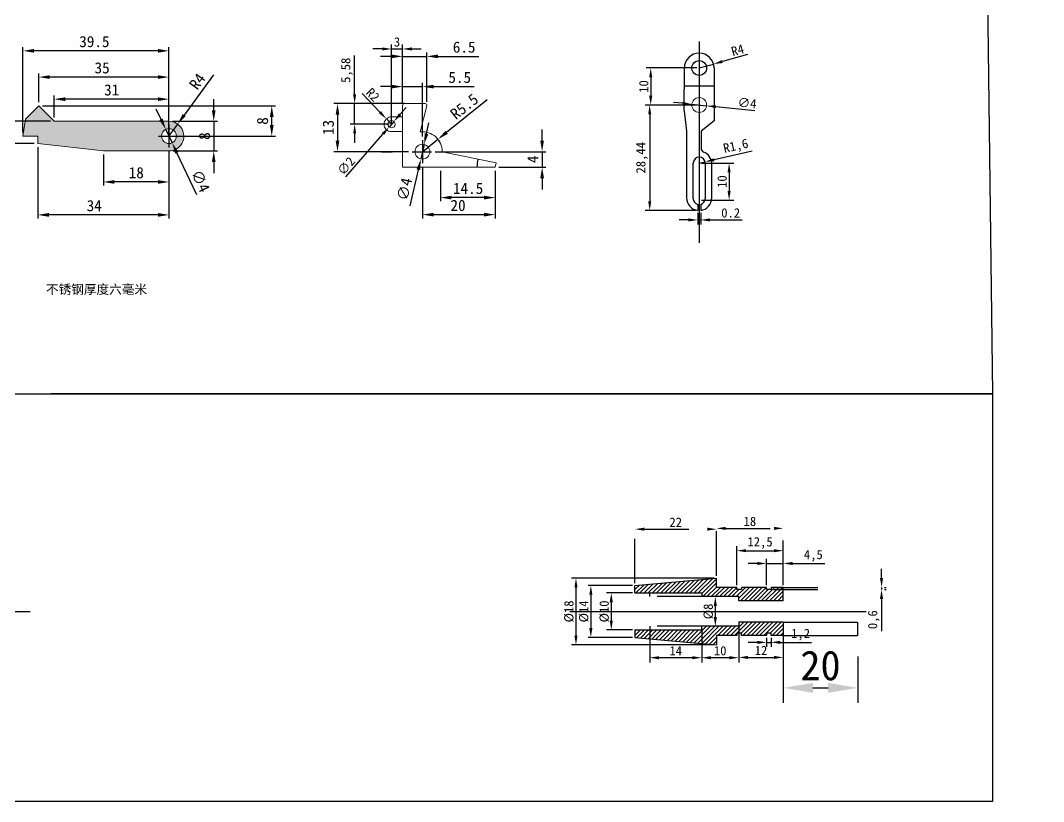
# Model space of a CAD drawing. Header units: millimetres. Extents: x 1443 to 3417, y 283 to 1662.
# Drawn here: x 2603 to 2879, y 845.9 to 1056.7 of the extents above; entities that cross this region are included whole.
import ezdxf

# ---------------------------------------------------------------- set-up
doc = ezdxf.new("R2010")
doc.units = ezdxf.units.MM
doc.linetypes.add('ACAD_ISO03W100', pattern=[30, 12, -18])
doc.linetypes.add('DASHDOTX3', pattern=[508, 254, -127, 0, -127])
doc.layers.get('Defpoints').update_dxf_attribs({"color": 6})
doc.layers.add('中线', color=1, linetype='DASHDOTX3')
doc.layers.add('标注线', color=3, linetype='Continuous')
doc.layers.add('实线', color=7, linetype='Continuous', lineweight=20)
doc.styles.get("Standard").update_dxf_attribs({"font": 'SimSun.ttf'})
doc.dimstyles.new('ISO-25', dxfattribs={"dimtxt": 2.5, "dimasz": 2.5, "dimexe": 1.25, "dimexo": 0.625, "dimtad": 1, "dimtxsty": 'Standard', "dimcen": 2.5, "dimadec": 0, "dimazin": 0, "dimtfac": 1, "dimtmove": 0, "dimatfit": 3, "dimfxl": 1, "dimarcsym": 0})
doc.dimstyles.new('大尺寸', dxfattribs={"dimtxt": 8, "dimasz": 8, "dimexe": 4, "dimexo": 2, "dimgap": 2, "dimtad": 1, "dimdsep": 46, "dimtxsty": 'Standard', "dimcen": 8, "dimadec": 0, "dimazin": 0, "dimtfac": 1, "dimtmove": 0, "dimatfit": 3, "dimfxl": 1, "dimarcsym": 0})

# ---------------------------------------------------------------- blocks, each defined once
blk = doc.blocks.new('*D70')
at = {"color": 0, "linetype": 'DASHDOTX3', "lineweight": -2}
for p, q in [((2804.26, 904.34), (2804.26, 911.41)), ((2808.76, 904.34), (2808.76, 911.41)), ((2801.76, 910.16), (2799.26, 910.16)), ((2804.26, 910.16), (2808.76, 910.16)), ((2811.26, 910.16), (2820, 910.16))]:
    blk.add_line(p, q, dxfattribs=at)
at = {"color": 0, "linetype": 'DASHDOTX3'}
for points in [[(2801.76, 910.58), (2801.76, 909.75), (2804.26, 910.16)], [(2811.26, 910.58), (2811.26, 909.75), (2808.76, 910.16)]]:
    blk.add_solid(points, dxfattribs=at)
at = {"layer": 'Defpoints', "color": 0, "linetype": 'DASHDOTX3'}
for p in [(2808.76, 910.16), (2804.26, 903.72), (2808.76, 903.72)]:
    blk.add_point(p, dxfattribs=at)
at = {"color": 0, "linetype": 'DASHDOTX3', "insert": (2816.88, 912.25), "char_height": 2.5, "attachment_point": 5}
blk.add_mtext('4,5', dxfattribs=at)
blk = doc.blocks.new('*D71')
at = {"color": 0, "linetype": 'DASHDOTX3', "lineweight": -2}
for p, q in [((2796.26, 904.34), (2796.26, 914.86)), ((2798.76, 913.61), (2806.26, 913.61)), ((2808.76, 904.34), (2808.76, 914.86))]:
    blk.add_line(p, q, dxfattribs=at)
at = {"color": 0, "linetype": 'DASHDOTX3'}
for points in [[(2798.76, 914.03), (2798.76, 913.19), (2796.26, 913.61)], [(2806.26, 914.03), (2806.26, 913.19), (2808.76, 913.61)]]:
    blk.add_solid(points, dxfattribs=at)
at = {"layer": 'Defpoints', "color": 0, "linetype": 'DASHDOTX3'}
for p in [(2808.76, 913.61), (2796.26, 903.72), (2808.76, 903.72)]:
    blk.add_point(p, dxfattribs=at)
at = {"color": 0, "linetype": 'DASHDOTX3', "insert": (2802.51, 915.69), "char_height": 2.5, "attachment_point": 5}
blk.add_mtext('12,5', dxfattribs=at)
blk = doc.blocks.new('*D72')
at = {"color": 0, "linetype": 'DASHDOTX3', "lineweight": -2}
for p, q in [((2790.14, 906.22), (2751.6, 906.22)), ((2752.85, 903.72), (2752.85, 890.72)), ((2790.14, 888.22), (2751.6, 888.22))]:
    blk.add_line(p, q, dxfattribs=at)
at = {"color": 0, "linetype": 'DASHDOTX3'}
for points in [[(2752.43, 903.72), (2753.27, 903.72), (2752.85, 906.22)], [(2752.43, 890.72), (2753.27, 890.72), (2752.85, 888.22)]]:
    blk.add_solid(points, dxfattribs=at)
at = {"layer": 'Defpoints', "color": 0, "linetype": 'DASHDOTX3'}
for p in [(2790.76, 906.22), (2752.85, 888.22), (2790.76, 888.22)]:
    blk.add_point(p, dxfattribs=at)
at = {"color": 0, "linetype": 'DASHDOTX3', "insert": (2750.98, 897.22), "char_height": 2.5, "attachment_point": 5, "rotation": 90}
blk.add_mtext('%%c18', dxfattribs=at)
blk = doc.blocks.new('*D73')
at = {"color": 0, "linetype": 'ACAD_ISO03W100', "lineweight": -2}
for p, q in [((2768.14, 902.22), (2761.12, 902.22)), ((2762.37, 899.72), (2762.37, 894.72)), ((2768.14, 892.22), (2761.12, 892.22))]:
    blk.add_line(p, q, dxfattribs=at)
at = {"color": 0, "linetype": 'ACAD_ISO03W100'}
for points in [[(2761.95, 899.72), (2762.79, 899.72), (2762.37, 902.22)], [(2761.95, 894.72), (2762.79, 894.72), (2762.37, 892.22)]]:
    blk.add_solid(points, dxfattribs=at)
at = {"layer": 'Defpoints', "color": 0, "linetype": 'ACAD_ISO03W100'}
for p in [(2768.76, 902.22), (2762.37, 892.22), (2768.76, 892.22)]:
    blk.add_point(p, dxfattribs=at)
at = {"color": 0, "linetype": 'ACAD_ISO03W100', "insert": (2760.5, 897.22), "char_height": 2.5, "attachment_point": 5, "rotation": 90}
blk.add_mtext('%%c10', dxfattribs=at)
blk = doc.blocks.new('*D74')
at = {"color": 0, "linetype": 'ACAD_ISO03W100', "lineweight": -2}
for p, q in [((2796.14, 901.22), (2789.19, 901.22)), ((2790.44, 898.72), (2790.44, 895.72)), ((2796.14, 893.22), (2789.19, 893.22))]:
    blk.add_line(p, q, dxfattribs=at)
at = {"color": 0, "linetype": 'ACAD_ISO03W100'}
for points in [[(2790.02, 898.72), (2790.86, 898.72), (2790.44, 901.22)], [(2790.02, 895.72), (2790.86, 895.72), (2790.44, 893.22)]]:
    blk.add_solid(points, dxfattribs=at)
at = {"layer": 'Defpoints', "color": 0, "linetype": 'ACAD_ISO03W100'}
for p in [(2796.76, 901.22), (2790.44, 893.22), (2796.76, 893.22)]:
    blk.add_point(p, dxfattribs=at)
at = {"color": 0, "linetype": 'ACAD_ISO03W100', "insert": (2788.57, 897.22), "char_height": 2.5, "attachment_point": 5, "rotation": 90}
blk.add_mtext('%%c8', dxfattribs=at)
blk = doc.blocks.new('*D75')
at = {"color": 0, "linetype": 'ACAD_ISO03W100', "lineweight": -2}
for p, q in [((2768.14, 904.22), (2755.61, 904.22)), ((2756.86, 901.72), (2756.86, 892.72)), ((2768.14, 890.22), (2755.61, 890.22))]:
    blk.add_line(p, q, dxfattribs=at)
at = {"color": 0, "linetype": 'ACAD_ISO03W100'}
for points in [[(2756.44, 901.72), (2757.28, 901.72), (2756.86, 904.22)], [(2756.44, 892.72), (2757.28, 892.72), (2756.86, 890.22)]]:
    blk.add_solid(points, dxfattribs=at)
at = {"layer": 'Defpoints', "color": 0, "linetype": 'ACAD_ISO03W100'}
for p in [(2768.76, 904.22), (2756.86, 890.22), (2768.76, 890.22)]:
    blk.add_point(p, dxfattribs=at)
at = {"color": 0, "linetype": 'ACAD_ISO03W100', "insert": (2754.98, 897.22), "char_height": 2.5, "attachment_point": 5, "rotation": 90}
blk.add_mtext('%%c14', dxfattribs=at)
blk = doc.blocks.new('*D76')
at = {"color": 0, "linetype": 'ACAD_ISO03W100', "lineweight": -2}
for p, q in [((2790.76, 906.84), (2790.76, 920.89)), ((2793.26, 919.64), (2806.26, 919.64)), ((2808.76, 904.34), (2808.76, 920.89))]:
    blk.add_line(p, q, dxfattribs=at)
at = {"color": 0, "linetype": 'ACAD_ISO03W100'}
for points in [[(2793.26, 920.06), (2793.26, 919.22), (2790.76, 919.64)], [(2806.26, 920.06), (2806.26, 919.22), (2808.76, 919.64)]]:
    blk.add_solid(points, dxfattribs=at)
at = {"layer": 'Defpoints', "color": 0, "linetype": 'ACAD_ISO03W100'}
for p in [(2808.76, 919.64), (2790.76, 906.22), (2808.76, 903.72)]:
    blk.add_point(p, dxfattribs=at)
at = {"color": 0, "linetype": 'ACAD_ISO03W100', "insert": (2799.76, 921.51), "char_height": 2.5, "attachment_point": 5}
blk.add_mtext('18', dxfattribs=at)
blk = doc.blocks.new('*D77')
at = {"color": 0, "linetype": 'ACAD_ISO03W100', "lineweight": -2}
for p, q in [((2768.76, 904.84), (2768.76, 920.67)), ((2771.26, 919.42), (2788.26, 919.42)), ((2790.76, 906.84), (2790.76, 920.67))]:
    blk.add_line(p, q, dxfattribs=at)
at = {"color": 0, "linetype": 'ACAD_ISO03W100'}
for points in [[(2771.26, 919.84), (2771.26, 919.01), (2768.76, 919.42)], [(2788.26, 919.84), (2788.26, 919.01), (2790.76, 919.42)]]:
    blk.add_solid(points, dxfattribs=at)
at = {"layer": 'Defpoints', "color": 0, "linetype": 'ACAD_ISO03W100'}
for p in [(2790.76, 919.42), (2790.76, 906.22), (2768.76, 904.22)]:
    blk.add_point(p, dxfattribs=at)
at = {"color": 0, "linetype": 'ACAD_ISO03W100', "insert": (2779.76, 921.3), "char_height": 2.5, "attachment_point": 5}
blk.add_mtext('22', dxfattribs=at)
blk = doc.blocks.new('*D78')
at = {"color": 0, "linetype": 'ACAD_ISO03W100', "lineweight": -2}
for p, q in [((2796.76, 893.69), (2796.76, 883.56)), ((2808.76, 893.69), (2808.76, 883.56)), ((2799.26, 884.81), (2806.26, 884.81))]:
    blk.add_line(p, q, dxfattribs=at)
at = {"color": 0, "linetype": 'ACAD_ISO03W100'}
for points in [[(2799.26, 885.23), (2799.26, 884.4), (2796.76, 884.81)], [(2806.26, 885.23), (2806.26, 884.4), (2808.76, 884.81)]]:
    blk.add_solid(points, dxfattribs=at)
at = {"layer": 'Defpoints', "color": 0, "linetype": 'ACAD_ISO03W100'}
for p in [(2796.76, 894.32), (2808.76, 894.32), (2808.76, 884.81)]:
    blk.add_point(p, dxfattribs=at)
at = {"color": 0, "linetype": 'ACAD_ISO03W100', "insert": (2802.76, 886.69), "char_height": 2.5, "attachment_point": 5}
blk.add_mtext('12', dxfattribs=at)
blk = doc.blocks.new('*D79')
at = {"color": 0, "linetype": 'ACAD_ISO03W100', "lineweight": -2}
for p, q in [((2786.76, 892.59), (2786.76, 883.48)), ((2796.76, 893.69), (2796.76, 883.48)), ((2794.26, 884.73), (2789.26, 884.73))]:
    blk.add_line(p, q, dxfattribs=at)
at = {"color": 0, "linetype": 'ACAD_ISO03W100'}
for points in [[(2789.26, 885.15), (2789.26, 884.31), (2786.76, 884.73)], [(2794.26, 885.15), (2794.26, 884.31), (2796.76, 884.73)]]:
    blk.add_solid(points, dxfattribs=at)
at = {"layer": 'Defpoints', "color": 0, "linetype": 'ACAD_ISO03W100'}
for p in [(2796.76, 894.32), (2786.76, 893.22), (2786.76, 884.73)]:
    blk.add_point(p, dxfattribs=at)
at = {"color": 0, "linetype": 'ACAD_ISO03W100', "insert": (2791.76, 886.6), "char_height": 2.5, "attachment_point": 5}
blk.add_mtext('10', dxfattribs=at)
blk = doc.blocks.new('*D80')
at = {"color": 0, "linetype": 'ACAD_ISO03W100', "lineweight": -2}
for p, q in [((2772.76, 892.59), (2772.76, 883.48)), ((2786.76, 892.59), (2786.76, 883.48)), ((2784.26, 884.73), (2775.26, 884.73))]:
    blk.add_line(p, q, dxfattribs=at)
at = {"color": 0, "linetype": 'ACAD_ISO03W100'}
for points in [[(2775.26, 885.15), (2775.26, 884.31), (2772.76, 884.73)], [(2784.26, 885.15), (2784.26, 884.31), (2786.76, 884.73)]]:
    blk.add_solid(points, dxfattribs=at)
at = {"layer": 'Defpoints', "color": 0, "linetype": 'ACAD_ISO03W100'}
for p in [(2772.76, 893.22), (2786.76, 893.22), (2772.76, 884.73)]:
    blk.add_point(p, dxfattribs=at)
at = {"color": 0, "linetype": 'ACAD_ISO03W100', "insert": (2779.76, 886.6), "char_height": 2.5, "attachment_point": 5}
blk.add_mtext('14', dxfattribs=at)
blk = doc.blocks.new('*D81')
at = {"color": 0, "linetype": 'ACAD_ISO03W100', "lineweight": -2}
for p, q in [((2801.76, 888.88), (2799.26, 888.88)), ((2804.26, 890.09), (2804.26, 887.63)), ((2804.26, 888.88), (2805.46, 888.88)), ((2805.46, 890.09), (2805.46, 887.63)), ((2807.96, 888.88), (2816.42, 888.88))]:
    blk.add_line(p, q, dxfattribs=at)
at = {"color": 0, "linetype": 'ACAD_ISO03W100'}
for points in [[(2801.76, 889.29), (2801.76, 888.46), (2804.26, 888.88)], [(2807.96, 889.29), (2807.96, 888.46), (2805.46, 888.88)]]:
    blk.add_solid(points, dxfattribs=at)
at = {"layer": 'Defpoints', "color": 0, "linetype": 'ACAD_ISO03W100'}
for p in [(2804.26, 890.72), (2805.46, 890.72), (2805.46, 888.88)]:
    blk.add_point(p, dxfattribs=at)
at = {"color": 0, "linetype": 'ACAD_ISO03W100', "insert": (2813.44, 890.96), "char_height": 2.5, "attachment_point": 5}
blk.add_mtext('1,2', dxfattribs=at)
blk = doc.blocks.new('*D82')
at = {"color": 0, "linetype": 'ACAD_ISO03W100', "lineweight": -2}
for p, q in [((2835.28, 906.22), (2835.28, 908.72)), ((2806.09, 903.72), (2836.53, 903.72)), ((2806.09, 903.12), (2836.53, 903.12)), ((2835.28, 903.72), (2835.28, 903.12)), ((2835.28, 900.62), (2835.28, 891.89))]:
    blk.add_line(p, q, dxfattribs=at)
at = {"color": 0}
for points in [[(2834.86, 906.22), (2835.69, 906.22), (2835.28, 903.72)], [(2835.69, 900.62), (2834.86, 900.62), (2835.28, 903.12)]]:
    blk.add_solid(points, dxfattribs=at)
at = {"layer": 'Defpoints', "color": 0}
for p in [(2805.46, 903.72), (2805.46, 903.12), (2835.28, 903.12)]:
    blk.add_point(p, dxfattribs=at)
at = {"color": 0, "insert": (2833.19, 895), "char_height": 2.5, "attachment_point": 5, "rotation": 90}
blk.add_mtext('0,6', dxfattribs=at)
blk = doc.blocks.new('*D168')
at = {"color": 0, "lineweight": -2}
for p, q in [((2781.62, 1034.35), (2779.13, 1034.61)), ((2784.1, 1034.09), (2788.08, 1033.68)), ((2801.11, 1032.32), (2790.57, 1033.42))]:
    blk.add_line(p, q, dxfattribs=at)
at = {"color": 0}
for points in [[(2781.66, 1034.77), (2781.57, 1033.94), (2784.1, 1034.09)], [(2790.61, 1033.83), (2790.53, 1033.01), (2788.08, 1033.68)]]:
    blk.add_solid(points, dxfattribs=at)
at = {"layer": 'Defpoints', "color": 0}
for p in [(2784.1, 1034.09), (2788.08, 1033.68)]:
    blk.add_point(p, dxfattribs=at)
at = {"color": 0, "insert": (2799.01, 1034.43), "char_height": 2.5, "attachment_point": 5, "rotation": 354.0582}
blk.add_mtext('∅4', dxfattribs=at)
blk = doc.blocks.new('*D169')
at = {"color": 0, "lineweight": -2}
for p, q in [((2785.46, 1043.89), (2771.76, 1043.89)), ((2773.01, 1041.39), (2773.01, 1036.39)), ((2785.47, 1033.89), (2771.76, 1033.89))]:
    blk.add_line(p, q, dxfattribs=at)
at = {"color": 0}
for points in [[(2772.59, 1041.39), (2773.43, 1041.39), (2773.01, 1043.89)], [(2772.59, 1036.39), (2773.43, 1036.39), (2773.01, 1033.89)]]:
    blk.add_solid(points, dxfattribs=at)
at = {"layer": 'Defpoints', "color": 0}
for p in [(2786.08, 1043.89), (2773.01, 1033.89), (2786.09, 1033.89)]:
    blk.add_point(p, dxfattribs=at)
at = {"color": 0, "insert": (2771.14, 1038.89), "char_height": 2.5, "attachment_point": 5, "rotation": 90}
blk.add_mtext('10', dxfattribs=at)
blk = doc.blocks.new('*D170')
at = {"color": 0, "lineweight": -2}
for p, q in [((2785.47, 1033.89), (2771.48, 1033.89)), ((2772.73, 1031.39), (2772.73, 1007.94)), ((2785.07, 1005.44), (2771.48, 1005.44))]:
    blk.add_line(p, q, dxfattribs=at)
at = {"color": 0}
for points in [[(2772.32, 1031.39), (2773.15, 1031.39), (2772.73, 1033.89)], [(2772.32, 1007.94), (2773.15, 1007.94), (2772.73, 1005.44)]]:
    blk.add_solid(points, dxfattribs=at)
at = {"layer": 'Defpoints', "color": 0}
for p in [(2786.09, 1033.89), (2772.73, 1005.44), (2785.69, 1005.44)]:
    blk.add_point(p, dxfattribs=at)
at = {"color": 0, "insert": (2770.65, 1019.66), "char_height": 2.5, "attachment_point": 5, "rotation": 90}
blk.add_mtext('28,44', dxfattribs=at)
blk = doc.blocks.new('*D171')
at = {"color": 0, "lineweight": -2}
for p, q in [((2800.4, 1021.46), (2790.09, 1019.12)), ((2786.09, 1018.22), (2787.65, 1018.57))]:
    blk.add_line(p, q, dxfattribs=at)
at = {"color": 0}
blk.add_solid([(2790, 1019.53), (2790.18, 1018.72), (2787.65, 1018.57)], dxfattribs=at)
at = {"layer": 'Defpoints', "color": 0}
for p in [(2787.65, 1018.57), (2786.09, 1018.22)]:
    blk.add_point(p, dxfattribs=at)
at = {"color": 0, "insert": (2796.01, 1022.6), "char_height": 2.5, "attachment_point": 5, "rotation": 12.753}
blk.add_mtext('R1,6', dxfattribs=at)
blk = doc.blocks.new('*D172')
at = {"color": 0, "lineweight": -2}
for p, q in [((2785.69, 1004.82), (2785.69, 1001.63)), ((2786.49, 1004.82), (2786.49, 1001.63)), ((2783.19, 1002.88), (2780.69, 1002.88)), ((2785.69, 1002.88), (2786.49, 1002.88)), ((2788.99, 1002.88), (2797.69, 1002.88))]:
    blk.add_line(p, q, dxfattribs=at)
at = {"color": 0}
for points in [[(2783.19, 1003.3), (2783.19, 1002.46), (2785.69, 1002.88)], [(2788.99, 1003.3), (2788.99, 1002.46), (2786.49, 1002.88)]]:
    blk.add_solid(points, dxfattribs=at)
at = {"layer": 'Defpoints', "color": 0}
for p in [(2785.69, 1005.44), (2786.49, 1005.44), (2786.49, 1002.88)]:
    blk.add_point(p, dxfattribs=at)
at = {"color": 0, "insert": (2794.59, 1004.76), "char_height": 2.5, "attachment_point": 5}
blk.add_mtext('0.2', dxfattribs=at)
blk = doc.blocks.new('*D173')
at = {"color": 0, "lineweight": -2}
for p, q in [((2786.72, 1018.22), (2795.4, 1018.22)), ((2794.15, 1015.72), (2794.15, 1010.72)), ((2786.72, 1008.22), (2795.4, 1008.22))]:
    blk.add_line(p, q, dxfattribs=at)
at = {"color": 0}
for points in [[(2793.74, 1015.72), (2794.57, 1015.72), (2794.15, 1018.22)], [(2793.74, 1010.72), (2794.57, 1010.72), (2794.15, 1008.22)]]:
    blk.add_solid(points, dxfattribs=at)
at = {"layer": 'Defpoints', "color": 0}
for p in [(2786.09, 1018.22), (2786.09, 1008.22), (2794.15, 1008.22)]:
    blk.add_point(p, dxfattribs=at)
at = {"color": 0, "insert": (2792.28, 1013.22), "char_height": 2.5, "attachment_point": 5, "rotation": 90}
blk.add_mtext('10', dxfattribs=at)
blk = doc.blocks.new('*D174')
at = {"color": 0, "lineweight": -2}
for p, q in [((2700.58, 1049.02), (2698.08, 1049.02)), ((2703.08, 1028.71), (2703.08, 1050.27)), ((2703.08, 1049.02), (2706.08, 1049.02)), ((2706.08, 1034.42), (2706.08, 1050.27)), ((2708.58, 1049.02), (2711.08, 1049.02))]:
    blk.add_line(p, q, dxfattribs=at)
at = {"color": 0}
for points in [[(2700.58, 1049.44), (2700.58, 1048.61), (2703.08, 1049.02)], [(2708.58, 1049.44), (2708.58, 1048.61), (2706.08, 1049.02)]]:
    blk.add_solid(points, dxfattribs=at)
at = {"layer": 'Defpoints', "color": 0}
for p in [(2706.08, 1049.02), (2706.08, 1033.79), (2703.08, 1028.09)]:
    blk.add_point(p, dxfattribs=at)
at = {"color": 0, "insert": (2704.58, 1050.9), "char_height": 2.5, "attachment_point": 5}
blk.add_mtext('3', dxfattribs=at)
blk = doc.blocks.new('*D175')
at = {"color": 0, "lineweight": -2}
for p, q in [((2693.14, 1036.79), (2693.14, 1047.24)), ((2705.95, 1034.29), (2691.89, 1034.29)), ((2693.14, 1028.71), (2693.14, 1034.29)), ((2702.46, 1028.71), (2691.89, 1028.71)), ((2693.14, 1026.21), (2693.14, 1023.71))]:
    blk.add_line(p, q, dxfattribs=at)
at = {"color": 0}
for points in [[(2692.73, 1036.79), (2693.56, 1036.79), (2693.14, 1034.29)], [(2692.73, 1026.21), (2693.56, 1026.21), (2693.14, 1028.71)]]:
    blk.add_solid(points, dxfattribs=at)
at = {"layer": 'Defpoints', "color": 0}
for p in [(2693.14, 1034.29), (2706.58, 1034.29), (2703.08, 1028.71)]:
    blk.add_point(p, dxfattribs=at)
at = {"color": 0, "insert": (2691.06, 1043.27), "char_height": 2.5, "attachment_point": 5, "rotation": 90}
blk.add_mtext('5,58', dxfattribs=at)
blk = doc.blocks.new('*D393')
at = {"color": 0, "lineweight": -2}
for p, q in [((2799.16, 1047.51), (2792.35, 1045.62)), ((2786.08, 1043.89), (2789.94, 1044.96))]:
    blk.add_line(p, q, dxfattribs=at)
at = {"color": 0}
blk.add_solid([(2792.24, 1046.02), (2792.46, 1045.22), (2789.94, 1044.96)], dxfattribs=at)
at = {"layer": 'Defpoints', "color": 0}
for p in [(2786.08, 1043.89), (2789.94, 1044.96)]:
    blk.add_point(p, dxfattribs=at)
at = {"color": 0, "insert": (2796.46, 1048.71), "char_height": 2.5, "attachment_point": 5, "rotation": 15.473}
blk.add_mtext('R4', dxfattribs=at)
blk = doc.blocks.new('*D394')
at = {"color": 0, "lineweight": -2}
for p, q in [((2705.37, 1031.35), (2707.01, 1033.24)), ((2703.74, 1029.47), (2702.42, 1027.95)), ((2690.76, 1014.51), (2700.79, 1026.07))]:
    blk.add_line(p, q, dxfattribs=at)
at = {"color": 0}
for points in [[(2705.06, 1031.63), (2705.69, 1031.08), (2703.74, 1029.47)], [(2700.47, 1026.34), (2701.1, 1025.79), (2702.42, 1027.95)]]:
    blk.add_solid(points, dxfattribs=at)
at = {"layer": 'Defpoints', "color": 0}
for p in [(2703.74, 1029.47), (2702.42, 1027.95)]:
    blk.add_point(p, dxfattribs=at)
at = {"color": 0, "insert": (2690.83, 1017.45), "char_height": 2.5, "attachment_point": 5, "rotation": 49.0589}
blk.add_mtext('∅2', dxfattribs=at)
blk = doc.blocks.new('*D395')
at = {"color": 0, "lineweight": -2}
for p, q in [((2695.15, 1037), (2699.97, 1031.96)), ((2703.08, 1028.71), (2701.7, 1030.16))]:
    blk.add_line(p, q, dxfattribs=at)
at = {"color": 0}
blk.add_solid([(2700.27, 1032.25), (2699.67, 1031.68), (2701.7, 1030.16)], dxfattribs=at)
at = {"layer": 'Defpoints', "color": 0}
for p in [(2701.7, 1030.16), (2703.08, 1028.71)]:
    blk.add_point(p, dxfattribs=at)
at = {"color": 0, "insert": (2698.05, 1036.68), "char_height": 2.5, "attachment_point": 5, "rotation": 313.7105}
blk.add_mtext('R2', dxfattribs=at)
blk = doc.blocks.new('*D557')
at = {"color": 0, "lineweight": -2}
for p, q in [((2808.76, 885.04), (2808.76, 872.59)), ((2828.84, 885.04), (2828.84, 872.59)), ((2816.76, 876.59), (2820.84, 876.59))]:
    blk.add_line(p, q, dxfattribs=at)
at = {"color": 0}
for points in [[(2816.76, 877.93), (2816.76, 875.26), (2808.76, 876.59)], [(2820.84, 875.26), (2820.84, 877.93), (2828.84, 876.59)]]:
    blk.add_solid(points, dxfattribs=at)
at = {"layer": 'Defpoints', "color": 0}
for p in [(2808.76, 887.04), (2828.84, 887.04), (2828.84, 876.59)]:
    blk.add_point(p, dxfattribs=at)
at = {"color": 0, "insert": (2818.8, 882.59), "char_height": 8, "attachment_point": 5}
blk.add_mtext('20', dxfattribs=at)

msp = doc.modelspace()

# ---------------------------------------------------------------- hatches: boundary and pattern name
at = {"linetype": 'ACAD_ISO03W100'}
h = msp.add_hatch(dxfattribs=at)
h.set_pattern_fill('ANSI31', color=256, scale=0.25, style=0)
h.paths.add_polyline_path([(2786.7619, 902.21513), (2786.7619, 901.21513), (2796.7619, 901.21513), (2796.7619, 900.11513), (2808.7619, 900.11513), (2808.7619, 903.71513), (2805.4619, 903.71513), (2805.4619, 903.11513), (2804.2619, 903.11513), (2804.2619, 903.71513), (2797.4619, 903.71513), (2797.4619, 903.11513), (2796.2619, 903.11513), (2796.2619, 903.71513), (2790.7619, 903.71513), (2790.7619, 906.21513), (2768.7619, 904.21513), (2768.7619, 902.21513)])
h.paths.add_polyline_path([(2790.7619, 888.21513), (2790.7619, 890.71513), (2796.2619, 890.71513), (2796.2619, 891.31513), (2797.4619, 891.31513), (2797.4619, 890.71513), (2800.7619, 890.71513), (2804.2619, 890.71513), (2804.2619, 891.31513), (2805.4619, 891.31513), (2805.4619, 890.71513), (2808.7619, 890.71513), (2808.7619, 894.31513), (2796.7619, 894.31513), (2796.7619, 893.21513), (2786.7619, 893.21513), (2786.7619, 892.21513), (2768.7619, 892.21513), (2768.7619, 890.21513)])
at = {"layer": '中线', "lineweight": -3, "ltscale": 0.5}
h = msp.add_hatch(color=0, dxfattribs=at)
h.set_gradient(color1=(0, 0, 255), one_color=1, tint=1)
h.paths.add_polyline_path([(2643.05363, 1027.50265), (2643.05363, 1029.50352, 0.005217585), (2642.97014, 1029.50265), (2612.0546, 1029.50265), (2607.90363, 1033.65362), (2604.31254, 1030.06253), (2603.65266, 1025.50265), (2607.65266, 1025.50265), (2607.65266, 1023.50461), (2625.35306, 1021.50217), (2643.05354, 1021.50178, 0.414220039), (2647.0545, 1025.50265), (2645.05363, 1025.50265, -1), (2641.05363, 1025.50265, -0.414213562)])
h.paths.add_polyline_path([(2645.40382, 1028.74048, 0.158268565), (2643.05363, 1029.50352), (2643.05363, 1027.50265, -0.158268565), (2644.22847, 1027.12121)], flags=17)
h.paths.add_polyline_path([(2645.40382, 1028.74048), (2644.22847, 1027.12121, -0.240198319), (2645.05363, 1025.50265), (2647.0545, 1025.50265, 0.240198319)], flags=17)

# ---------------------------------------------------------------- linework, layer by layer
at = {"color": 1}
for p, q in [((2786.08425, 1051.03321), (2786.08425, 996.69431)), ((2782.08195, 1039.09946), (2790.08425, 1039.09946))]:
    msp.add_line(p, q, dxfattribs=at)
for p, q in [((2782.07876, 1032.33486), (2782.08425, 1043.9686)), ((2790.08425, 1043.9686), (2790.08425, 1029.62722)), ((2782.07876, 1032.33486), (2782.69321, 1026.81875)), ((2790.08425, 1029.62722), (2786.59321, 1026.84735)), ((2782.69321, 1026.81875), (2782.69321, 1008.81875)), ((2786.59321, 1026.84735), (2786.59321, 1022.29309)), ((2784.49321, 1008.61875), (2784.49321, 1018.21875)), ((2787.69321, 1018.21875), (2787.69321, 1008.61875)), ((2789.49321, 1008.81875), (2789.49321, 1018.01875)), ((2785.69321, 1007.06956), (2785.69321, 1005.44236)), ((2786.49321, 1007.06956), (2786.49321, 1005.44236)), ((2808.76219, 894.31429), (2828.76219, 894.31429)), ((2828.76386, 894.31339), (2828.7639, 890.7128)), ((2808.76014, 890.71569), (2828.76014, 890.71569))]:
    msp.add_line(p, q)
at = {"linetype": 'DASHDOTX3'}
for p, q in [((2768.7619, 904.21513), (2790.7619, 906.21513)), ((2790.7619, 903.71513), (2790.7619, 906.21513)), ((2768.7619, 902.21513), (2768.7619, 904.21513)), ((2796.2619, 903.71513), (2790.7619, 903.71513)), ((2796.2619, 903.11513), (2796.2619, 903.71513)), ((2797.4619, 903.11513), (2796.2619, 903.11513)), ((2804.2619, 903.71513), (2797.4619, 903.71513)), ((2797.4619, 903.71513), (2797.4619, 903.11513)), ((2800.7619, 903.71513), (2797.4619, 903.71513)), ((2804.2619, 903.11513), (2804.2619, 903.71513)), ((2805.4619, 903.11513), (2804.2619, 903.11513)), ((2808.7619, 903.71513), (2805.4619, 903.71513)), ((2805.4619, 903.71513), (2805.4619, 903.11513)), ((2808.7619, 900.11513), (2808.7619, 903.71513)), ((2768.7619, 902.21513), (2786.7619, 902.21513)), ((2786.7619, 902.21513), (2786.7619, 901.21513)), ((2796.7619, 901.21513), (2786.7619, 901.21513)), ((2796.7619, 900.11513), (2796.7619, 901.21513)), ((2808.7619, 900.11513), (2796.7619, 900.11513)), ((2808.7619, 894.31513), (2796.7619, 894.31513)), ((2796.7619, 894.31513), (2796.7619, 893.21513)), ((2808.7619, 894.31513), (2808.7619, 890.71513)), ((2768.7619, 892.21513), (2786.7619, 892.21513)), ((2768.7619, 892.21513), (2768.7619, 890.21513)), ((2786.7619, 892.21513), (2786.7619, 893.21513)), ((2796.7619, 893.21513), (2786.7619, 893.21513)), ((2768.7619, 890.21513), (2790.7619, 888.21513)), ((2796.2619, 890.71513), (2790.7619, 890.71513)), ((2790.7619, 890.71513), (2790.7619, 888.21513)), ((2797.4619, 891.31513), (2796.2619, 891.31513)), ((2796.2619, 891.31513), (2796.2619, 890.71513)), ((2797.4619, 890.71513), (2797.4619, 891.31513)), ((2804.2619, 890.71513), (2797.4619, 890.71513)), ((2800.7619, 890.71513), (2797.4619, 890.71513)), ((2805.4619, 891.31513), (2804.2619, 891.31513)), ((2804.2619, 891.31513), (2804.2619, 890.71513)), ((2805.4619, 890.71513), (2805.4619, 891.31513)), ((2808.7619, 890.71513), (2805.4619, 890.71513))]:
    msp.add_line(p, q, dxfattribs=at)
at = {"color": 5, "linetype": 'ACAD_ISO03W100'}
for p, q in [((2772.7619, 901.21513), (2772.7619, 902.21513)), ((2786.7619, 901.21513), (2772.7619, 901.21513)), ((2786.7619, 893.21513), (2772.7619, 893.21513)), ((2772.7619, 893.21513), (2772.7619, 892.21513))]:
    msp.add_line(p, q, dxfattribs=at)
at = {"color": 6, "linetype": 'DASHDOTX3'}
msp.add_lwpolyline([(2556.78395, 1073.60377), (2863.74313, 1073.60377), (2865.24959, 955.9453), (2556.78395, 955.9453)], close=True, dxfattribs=at)
at = {"color": 6}
msp.add_lwpolyline([(2297.84684, 955.9453), (2865.24959, 955.9453), (2865.24959, 845.91274), (2297.84684, 845.91274)], close=True, dxfattribs=at)
msp.add_circle((2786.08425, 1043.8886), 2)
for centre, radius, start, end in [((2786.08425, 1043.8886), 4, 0, 180), ((2787.65535, 1022.19956), 1.06625, 174.9675667, 253.3436277), ((2786.09321, 1018.01875), 3.4, 0, 68.3111944), ((2786.09321, 1018.21875), 1.6, 0, 180), ((2786.09321, 1008.81875), 3.4, 180, 263.243673), ((2786.09321, 1008.61875), 1.6, 180, 255.5224878), ((2786.09321, 1008.81875), 3.4, 276.756327, 0), ((2786.09321, 1008.61875), 1.6, 284.4775122, 0)]:
    msp.add_arc(centre, radius, start, end)
at = {"layer": '中线', "ltscale": 0.5}
for p, q in [((2643.05363, 1028.62534), (2643.05363, 1022.45062)), ((2640.25963, 1025.50265), (2645.52085, 1025.50265)), ((2711.42855, 1024.41817), (2711.42855, 1018.24345)), ((2708.63455, 1021.29547), (2713.89577, 1021.29547)), ((2344.19802, 897.21513), (2605.62203, 897.21513)), ((2751.15647, 897.21513), (2831.08854, 897.21513))]:
    msp.add_line(p, q, dxfattribs=at)
at = {"layer": '实线', "ltscale": 0.5}
for p, q in [((2607.90363, 1033.65362), (2604.31254, 1030.06253)), ((2607.90363, 1033.65362), (2612.0546, 1029.50265)), ((2706.079, 1033.79333), (2706.08503, 1017.47312)), ((2710.07882, 1034.29352), (2706.579, 1034.29352)), ((2712.123, 1034.29352), (2710.07882, 1034.29352)), ((2712.60815, 1033.67255), (2710.84816, 1026.61363)), ((2604.31254, 1030.06253), (2603.65266, 1025.50265)), ((2612.0546, 1029.50265), (2642.97014, 1029.50265)), ((2706.07941, 1030.69352), (2702.82196, 1030.69352)), ((2703.08008, 1026.71024), (2706.08088, 1026.71024)), ((2603.65266, 1025.50265), (2607.65266, 1025.50265)), ((2607.65266, 1025.50265), (2607.65266, 1023.50461)), ((2607.65266, 1023.50461), (2625.35306, 1021.50217)), ((2625.35306, 1021.50217), (2643.05354, 1021.50178)), ((2642.96517, 1023.50461), (2643.14209, 1023.50461)), ((2716.77828, 1021.29547), (2731.3155, 1018.24582)), ((2706.08516, 1017.11761), (2706.08516, 1017.47308)), ((2716.2657, 1017.11761), (2706.08516, 1017.11761)), ((2716.2657, 1017.11761), (2731.07882, 1017.11761)), ((2731.07882, 1017.11761), (2731.3155, 1018.24582))]:
    msp.add_line(p, q, dxfattribs=at)
for centre, radius in [((2786.09321, 1033.88639), 2), ((2703.08008, 1028.71024), 1), ((2643.05363, 1025.50265), 2), ((2711.42855, 1021.29547), 2)]:
    msp.add_circle(centre, radius, dxfattribs=at)
for centre, radius, start, end in [((2706.579, 1033.79352), 0.5, 90, 180.0211382), ((2712.123, 1033.79352), 0.5, 346, 90), ((2643.05363, 1025.50265), 4.00087, 269.998733, 91.1957716), ((2703.08008, 1028.71024), 2, 90, 270), ((2711.42855, 1021.29547), 5.34973, 0, 96.2282833), ((2711.42855, 1021.29547), 5.34973, 29.6280447, 36.7400123)]:
    msp.add_arc(centre, radius, start, end, dxfattribs=at)
at = {"layer": '标注线', "ltscale": 0.5}
for p, q in [((2603.65266, 1026.50265), (2603.65266, 1049.52)), ((2643.05363, 1026.50265), (2643.05363, 1049.52)), ((2640.05363, 1048.52), (2606.65266, 1048.52)), ((2703.079, 1047.02698), (2700.079, 1047.02698)), ((2706.079, 1034.79351), (2706.079, 1048.02698)), ((2706.079, 1047.02698), (2712.623, 1047.02698)), ((2712.623, 1034.79352), (2712.623, 1048.02698)), ((2715.623, 1047.02698), (2726.623, 1047.02698)), ((2607.90363, 1034.65362), (2607.90363, 1042.43343)), ((2640.05363, 1041.43343), (2610.90363, 1041.43343)), ((2643.05363, 1039.01132), (2643.05363, 1042.43343)), ((2655.03657, 1042.01144), (2647.16608, 1031.16833)), ((2703.079, 1038.85835), (2700.079, 1038.85835)), ((2706.079, 1035.79351), (2706.079, 1039.85835)), ((2706.079, 1038.85835), (2711.42855, 1038.85835)), ((2711.42855, 1025.41817), (2711.42855, 1039.85835)), ((2714.42855, 1038.85835), (2725.42855, 1038.85835)), ((2612.0546, 1030.50265), (2612.0546, 1036.46932)), ((2640.05363, 1035.46932), (2615.0546, 1035.46932)), ((2643.05363, 1034.65362), (2643.05363, 1036.46932)), ((2655.12825, 1032.50265), (2655.12825, 1035.50265)), ((2728.88733, 1035.24902), (2717.95105, 1026.50844)), ((2608.90363, 1033.65362), (2671.78178, 1033.65362)), ((2640.91229, 1030.02091), (2639.62748, 1032.73186)), ((2706.579, 1034.29352), (2687.51566, 1034.29352)), ((2611.0546, 1029.50265), (2590.96098, 1029.50265)), ((2643.97014, 1029.50265), (2656.12825, 1029.50265)), ((2655.12825, 1029.50265), (2655.12825, 1021.50265)), ((2670.78178, 1028.50265), (2670.78178, 1030.65362)), ((2688.51566, 1031.29352), (2688.51566, 1024.29547)), ((2642.19709, 1027.30995), (2643.91017, 1023.69535)), ((2643.05363, 1025.50265), (2645.40382, 1028.74048)), ((2712.53163, 1026.17228), (2713.19348, 1029.09836)), ((2743.71603, 1024.29547), (2743.71603, 1027.29547)), ((2644.05363, 1025.50265), (2671.78178, 1025.50265)), ((2711.42855, 1021.29547), (2715.60756, 1024.63546)), ((2606.65266, 1023.50461), (2596.49809, 1023.50461)), ((2607.65266, 1022.50461), (2607.65266, 1003.2425)), ((2643.05363, 1021.45062), (2643.05363, 1012.1318)), ((2644.13712, 1021.50265), (2656.12825, 1021.50265)), ((2706.63455, 1021.29547), (2687.51566, 1021.29547)), ((2706.63455, 1021.29547), (2687.52866, 1021.29547)), ((2707.63455, 1021.29547), (2694.02358, 1021.29547)), ((2700.42576, 1021.29547), (2703.27584, 1021.29547)), ((2711.86978, 1023.24619), (2710.98732, 1019.34475)), ((2714.89577, 1021.29547), (2744.71603, 1021.29547)), ((2743.71603, 1021.29547), (2743.71603, 1017.11761)), ((2625.35306, 1020.50217), (2625.35306, 1012.1318)), ((2650.56662, 1009.65014), (2645.19497, 1020.98439)), ((2655.12825, 1018.50265), (2655.12825, 1015.50265)), ((2643.05363, 1015.79121), (2643.05363, 1003.2425)), ((2708.1193, 1006.66506), (2710.32547, 1016.41867)), ((2711.42855, 1017.24345), (2711.42855, 1003.30881)), ((2716.2657, 1016.11761), (2716.2657, 1007.90068)), ((2731.07882, 1016.11761), (2731.07882, 1003.30881)), ((2732.07882, 1017.11761), (2744.71603, 1017.11761)), ((2640.05363, 1013.1318), (2628.35306, 1013.1318)), ((2731.07882, 1015.11761), (2731.07882, 1007.90068)), ((2743.71603, 1014.11761), (2743.71603, 1011.11761)), ((2728.07882, 1008.90068), (2719.2657, 1008.90068)), ((2640.05363, 1004.2425), (2610.65266, 1004.2425)), ((2714.42855, 1004.30881), (2728.07882, 1004.30881))]:
    msp.add_line(p, q, dxfattribs=at)
msp.add_arc((2736.69353, 1017.11761), 10.54811, 168.1521678, 180, dxfattribs=at)
for points in [[(2606.65266, 1049.02), (2606.65266, 1048.02), (2603.65266, 1048.52)], [(2640.05363, 1049.02), (2640.05363, 1048.02), (2643.05363, 1048.52)], [(2703.079, 1047.52698), (2703.079, 1046.52698), (2706.079, 1047.02698)], [(2715.623, 1047.52698), (2715.623, 1046.52698), (2712.623, 1047.02698)], [(2610.90363, 1041.93343), (2610.90363, 1040.93343), (2607.90363, 1041.43343)], [(2640.05363, 1041.93343), (2640.05363, 1040.93343), (2643.05363, 1041.43343)], [(2703.079, 1039.35835), (2703.079, 1038.35835), (2706.079, 1038.85835)], [(2714.42855, 1039.35835), (2714.42855, 1038.35835), (2711.42855, 1038.85835)], [(2615.0546, 1035.96932), (2615.0546, 1034.96932), (2612.0546, 1035.46932)], [(2640.05363, 1035.96932), (2640.05363, 1034.96932), (2643.05363, 1035.46932)], [(2654.62825, 1032.50265), (2655.62825, 1032.50265), (2655.12825, 1029.50265)], [(2670.28178, 1030.65362), (2671.28178, 1030.65362), (2670.78178, 1033.65362)], [(2688.01566, 1031.29352), (2689.01566, 1031.29352), (2688.51566, 1034.29352)], [(2641.36411, 1030.23504), (2640.46046, 1029.80677), (2642.19709, 1027.30995)], [(2646.76144, 1031.46204), (2647.57072, 1030.87462), (2645.40382, 1028.74048)], [(2670.28178, 1028.50265), (2671.28178, 1028.50265), (2670.78178, 1025.50265)], [(2717.63889, 1026.89902), (2718.26321, 1026.11786), (2715.60756, 1024.63546)], [(2688.01566, 1024.29547), (2689.01566, 1024.29547), (2688.51566, 1021.29547)], [(2712.04395, 1026.28258), (2713.01931, 1026.06197), (2711.86978, 1023.24619)], [(2743.21603, 1024.29547), (2744.21603, 1024.29547), (2743.71603, 1021.29547)], [(2645.6468, 1021.19852), (2644.74315, 1020.77026), (2643.91017, 1023.69535)], [(2654.62825, 1018.50265), (2655.62825, 1018.50265), (2655.12825, 1021.50265)], [(2709.83779, 1016.52898), (2710.81315, 1016.30836), (2710.98732, 1019.34475)], [(2743.21603, 1014.11761), (2744.21603, 1014.11761), (2743.71603, 1017.11761)], [(2628.35306, 1013.6318), (2628.35306, 1012.6318), (2625.35306, 1013.1318)], [(2640.05363, 1013.6318), (2640.05363, 1012.6318), (2643.05363, 1013.1318)], [(2719.2657, 1009.40068), (2719.2657, 1008.40068), (2716.2657, 1008.90068)], [(2728.07882, 1009.40068), (2728.07882, 1008.40068), (2731.07882, 1008.90068)], [(2610.65266, 1004.7425), (2610.65266, 1003.7425), (2607.65266, 1004.2425)], [(2640.05363, 1004.7425), (2640.05363, 1003.7425), (2643.05363, 1004.2425)], [(2714.42855, 1004.80881), (2714.42855, 1003.80881), (2711.42855, 1004.30881)], [(2728.07882, 1004.80881), (2728.07882, 1003.80881), (2731.07882, 1004.30881)]]:
    msp.add_solid(points, dxfattribs=at)

# ---------------------------------------------------------------- texts
at = {"color": 6, "linetype": 'DASHDOTX3', "insert": (2609.86004, 985.41169), "char_height": 2.5, "width": 108.475232, "attachment_point": 1}
msp.add_mtext('不锈钢厚度六毫米', dxfattribs=at)
at = {"layer": '标注线'}
for s, p in [('39.5', (2618.85314, 1049.52)), ('6.5', (2719.623, 1048.02698)), ('35', (2622.97863, 1042.43343)), ('5.5', (2718.42855, 1039.85835)), ('31', (2625.55411, 1036.46932)), ('18', (2632.20334, 1014.1318)), ('14.5', (2719.67226, 1009.90068)), ('34', (2620.85314, 1005.2425)), ('20', (2719.00369, 1005.30881))]:
    msp.add_text(s, height=3, dxfattribs=at).set_placement(p)
for s, rotation, p in [('R4', 54.0259071, (2650.70277, 1037.74317)), ('R5.5', 38.6328294, (2720.45137, 1029.78691)), ('8', 90, (2669.78178, 1028.57813)), ('13', 90, (2687.51566, 1025.79449)), ('8', 90, (2654.12825, 1024.50265)), ('4', 90, (2742.71603, 1018.20654)), ('∅4', 295.357722, (2648.90066, 1015.50032)), ('∅4', 77.2547479, (2707.36456, 1007.86104))]:
    msp.add_text(s, height=3, rotation=rotation, dxfattribs=at).set_placement(p)

# ---------------------------------------------------------------- dimensions: what is measured, and where the dimension line sits
at = {"color": 3}
dim = msp.add_linear_dim(base=(2706.079, 1049.02384), p1=(2703.08008, 1028.08524), p2=(2706.079, 1033.79333), dimstyle='ISO-25', dxfattribs=at)
dim.commit()
dim.dimension.update_dxf_attribs({"geometry": '*D174', "text_midpoint": (2704.57954, 1050.89884)})
for center, mpoint, picture, middle in [((2786.08425, 1043.8886), (2789.93927, 1044.95574), '*D393', (2796.45975, 1048.70623)), ((2786.09321, 1018.21875), (2787.65374, 1018.57195), '*D171', (2796.00569, 1022.59828))]:
    dim = msp.add_radius_dim(center=center, mpoint=mpoint, dimstyle='ISO-25', dxfattribs=at)
    dim.commit()
    dim.dimension.update_dxf_attribs({"geometry": picture, "text_midpoint": middle})
for base, p1, p2, picture, middle in [((2693.14254, 1034.29352), (2703.08008, 1028.71024), (2706.579, 1034.29352), '*D175', (2691.0592, 1043.26574)), ((2773.01132, 1033.88639), (2786.08425, 1043.8886), (2786.09321, 1033.88639), '*D169', (2771.13632, 1038.8875)), ((2772.7319, 1005.44236), (2786.09321, 1033.88639), (2785.69321, 1005.44236), '*D170', (2770.64857, 1019.66438))]:
    dim = msp.add_linear_dim(base=base, p1=p1, p2=p2, angle=90, dimstyle='ISO-25', dxfattribs=at)
    dim.commit()
    dim.dimension.update_dxf_attribs({"geometry": picture, "text_midpoint": middle})
dim = msp.add_radius_dim(center=(2703.08008, 1028.71024), mpoint=(2701.69805, 1030.15592), dimstyle='ISO-25')
dim.commit()
dim.dimension.update_dxf_attribs({"geometry": '*D395', "text_midpoint": (2698.05312, 1036.68213)})
dim = msp.add_diameter_dim_2p(p1=(2784.10395, 1034.09343), p2=(2788.08246, 1033.67936), dimstyle='ISO-25', dxfattribs=at)
dim.commit()
dim.dimension.update_dxf_attribs({"geometry": '*D168', "text_midpoint": (2798.81653, 1032.56219), "dimtype": 163})
dim = msp.add_diameter_dim_2p(p1=(2703.73536, 1029.46563), p2=(2702.4248, 1027.95486), dimstyle='ISO-25')
dim.commit()
dim.dimension.update_dxf_attribs({"geometry": '*D394', "text_midpoint": (2692.24215, 1016.21671), "dimtype": 163})
dim = msp.add_linear_dim(base=(2794.15175, 1008.22387), p1=(2786.09321, 1018.21875), p2=(2786.09321, 1008.22387), angle=90, text='10', dimstyle='ISO-25', dxfattribs=at)
dim.commit()
dim.dimension.update_dxf_attribs({"geometry": '*D173', "text_midpoint": (2792.27675, 1013.22131)})
dim = msp.add_linear_dim(base=(2786.49321, 1002.88042), p1=(2785.69321, 1005.44236), p2=(2786.49321, 1005.44236), text='0.2', dimstyle='ISO-25', dxfattribs=at)
dim.commit()
dim.dimension.update_dxf_attribs({"geometry": '*D172', "text_midpoint": (2794.59043, 1004.75542)})
at = {"linetype": 'ACAD_ISO03W100'}
for base, p1, p2, picture, middle in [((2790.7619, 919.4248), (2768.7619, 904.21513), (2790.7619, 906.21513), '*D77', (2779.7619, 921.2998)), ((2808.7619, 919.63932), (2790.7619, 906.21513), (2808.7619, 903.71513), '*D76', (2799.7619, 921.51432)), ((2786.7619, 884.72864), (2796.7619, 894.31513), (2786.7619, 893.21513), '*D79', (2791.7619, 886.60364)), ((2808.7619, 884.81421), (2796.7619, 894.31513), (2808.7619, 894.31513), '*D78', (2802.7619, 886.68921)), ((2772.7619, 884.72864), (2786.7619, 893.21513), (2772.7619, 893.21513), '*D80', (2779.7619, 886.60364)), ((2805.4619, 888.87832), (2804.2619, 890.71513), (2805.4619, 890.71513), '*D81', (2813.44106, 890.96165))]:
    dim = msp.add_linear_dim(base=base, p1=p1, p2=p2, dimstyle='ISO-25', dxfattribs=at)
    dim.commit()
    dim.dimension.update_dxf_attribs({"geometry": picture, "text_midpoint": middle})
at = {"linetype": 'DASHDOTX3'}
for base, p1, picture, middle in [((2808.7619, 913.60989), (2796.2619, 903.71513), '*D71', (2802.5119, 915.69323)), ((2808.7619, 910.1641), (2804.2619, 903.71513), '*D70', (2816.87995, 912.24743))]:
    dim = msp.add_linear_dim(base=base, p1=p1, p2=(2808.7619, 903.71513), dimstyle='ISO-25', dxfattribs=at)
    dim.commit()
    dim.dimension.update_dxf_attribs({"geometry": picture, "text_midpoint": middle})
at = {"linetype": 'ACAD_ISO03W100'}
dim = msp.add_linear_dim(base=(2835.27812, 903.11513), p1=(2805.4619, 903.71513), p2=(2805.4619, 903.11513), angle=90, dimstyle='ISO-25', dxfattribs=at)
dim.commit()
dim.dimension.update_dxf_attribs({"geometry": '*D82', "text_midpoint": (2833.19478, 895.00402)})
at = {"linetype": 'DASHDOTX3'}
dim = msp.add_linear_dim(base=(2752.8503, 888.21513), p1=(2790.7619, 906.21513), p2=(2790.7619, 888.21513), angle=90, text='%%c18', dimstyle='ISO-25', dxfattribs=at)
dim.commit()
dim.dimension.update_dxf_attribs({"geometry": '*D72', "text_midpoint": (2750.9753, 897.21513)})
at = {"linetype": 'ACAD_ISO03W100'}
for base, p1, p2, text, picture, middle in [((2756.85845, 890.21513), (2768.7619, 904.21513), (2768.7619, 890.21513), '%%c14', '*D75', (2754.98345, 897.21513)), ((2762.37114, 892.21513), (2768.7619, 902.21513), (2768.7619, 892.21513), '%%c10', '*D73', (2760.49614, 897.21513))]:
    dim = msp.add_linear_dim(base=base, p1=p1, p2=p2, angle=90, text=text, dimstyle='ISO-25', dxfattribs=at)
    dim.commit()
    dim.dimension.update_dxf_attribs({"geometry": picture, "text_midpoint": middle})
dim = msp.add_linear_dim(base=(2790.44126, 893.21513), p1=(2796.7619, 901.21513), p2=(2796.7619, 893.21513), angle=90, text='%%c8', dimstyle='ISO-25', dxfattribs=at)
dim.commit()
dim.dimension.update_dxf_attribs({"geometry": '*D74', "text_midpoint": (2790.44126, 897.21513), "dimtype": 160})
dim = msp.add_linear_dim(base=(2828.84118, 876.59258), p1=(2808.75881, 887.0426), p2=(2828.84118, 887.0426), text='20', dimstyle='大尺寸')
dim.commit()
dim.dimension.update_dxf_attribs({"geometry": '*D557', "text_midpoint": (2818.79999, 882.59258)})

doc.saveas('drawing.dxf')
